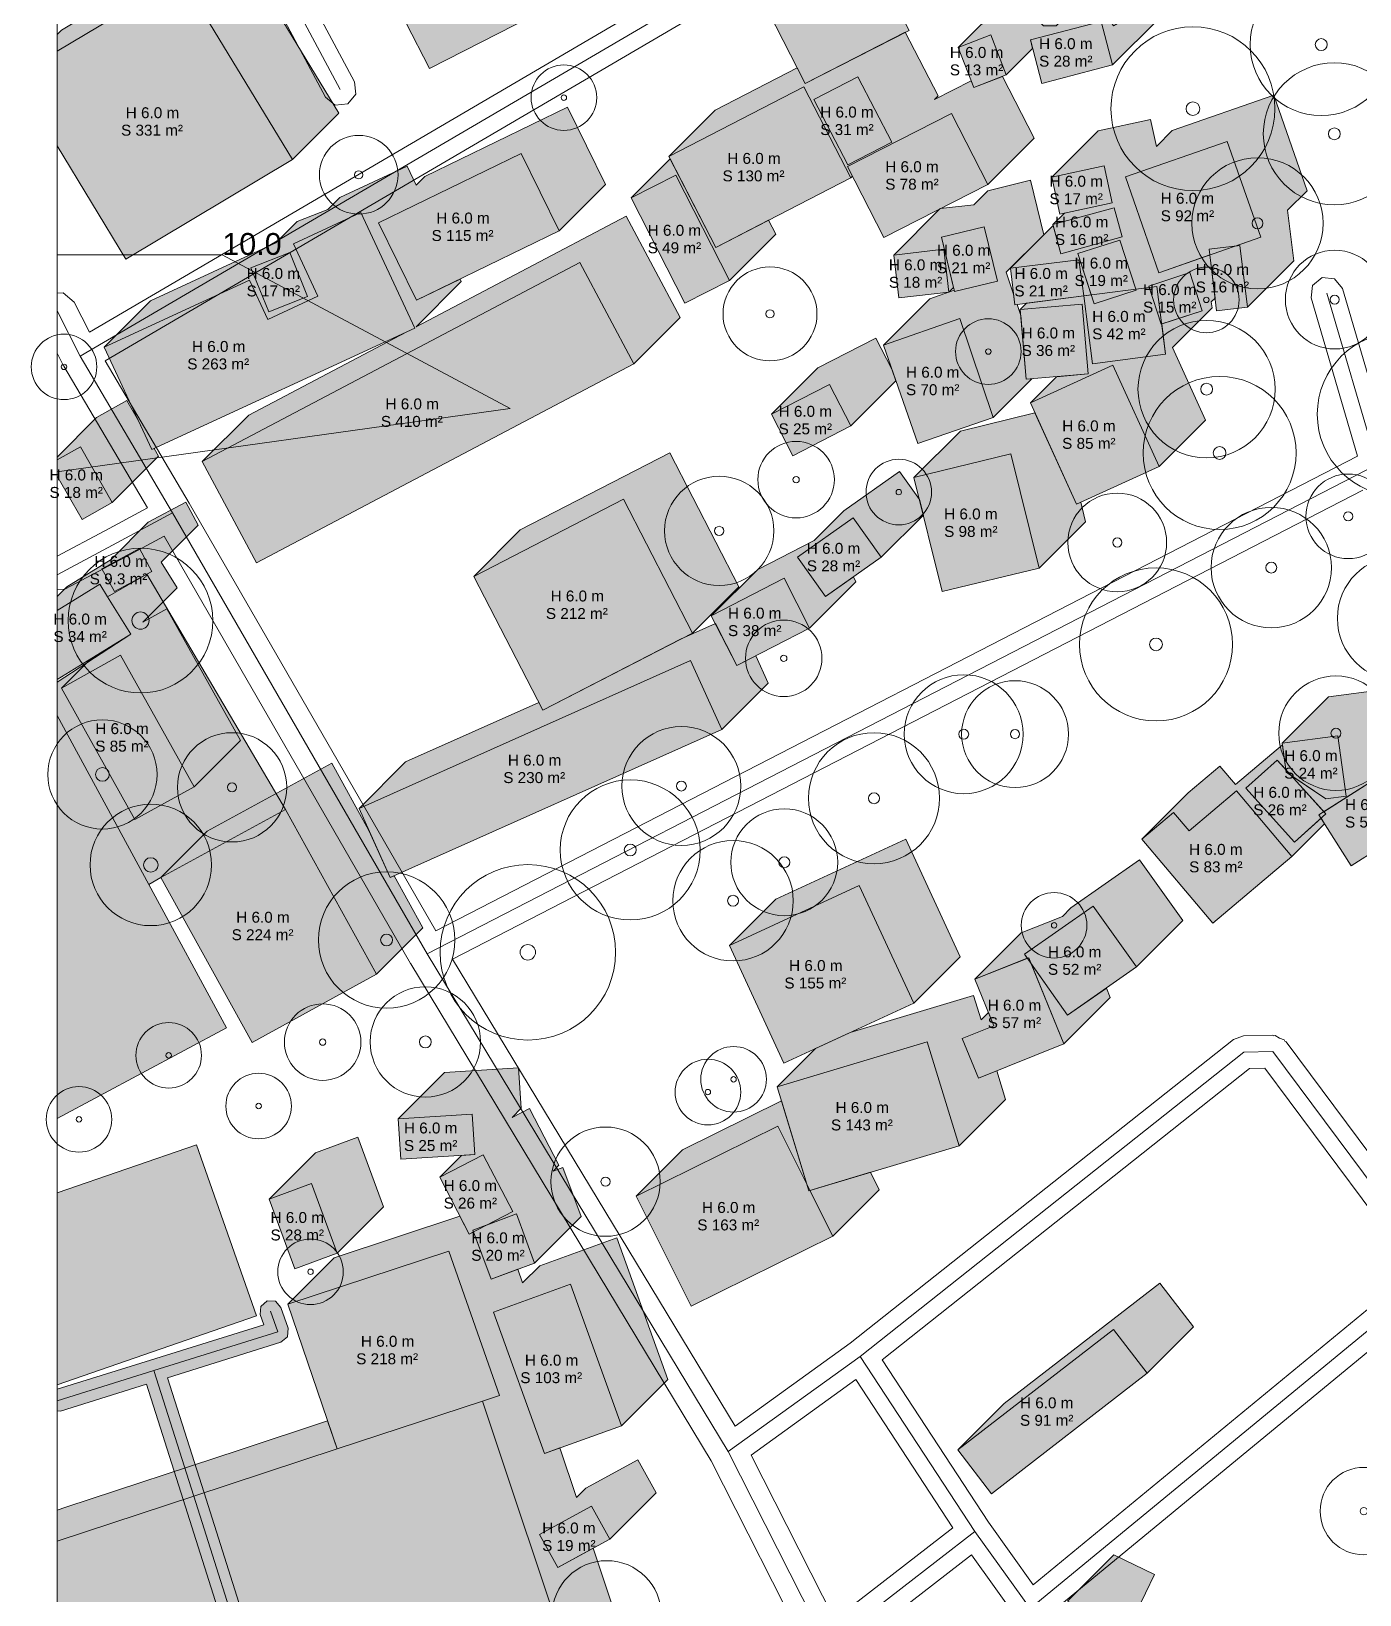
# Model space of a CAD drawing. Header units: metres. Extents: x -4 to 969, y -5 to 964.
# Drawn here: x -2.4 to 119.2, y 416.8 to 559.9 of the extents above; entities that cross this region are included whole.
import ezdxf

# ---------------------------------------------------------------- set-up
doc = ezdxf.new("R2010")
doc.units = ezdxf.units.M
doc.header["$MEASUREMENT"] = 0
for name, color, linetype, lineweight, true_color in [('TPX_BUILDING_AREAS_TEXT', 7, 'CONTINUOUS', 0, 0x000000), ('TPX_BUILDING_HEIGHTS_TEXT', 7, 'CONTINUOUS', 0, 0x000000), ('TPX_BUILDINGS', 7, 'CONTINUOUS', 0, 0x000000), ('TPX_BUILDINGS_HATCH', 7, 'CONTINUOUS', 0, 0xf0f0f0), ('TPX_BUILDINGS_SHADOWS_HATCH', 7, 'CONTINUOUS', 0, 0x000000), ('TPX_BUILDINGS_SHADOWS_OUTLINES', 7, 'CONTINUOUS', 0, 0x000000), ('TPX_CONTOUR_LINES_5M', 7, 'CONTINUOUS', 0, 0x969696), ('TPX_CONTOUR_LINES_5M_TEXT', 7, 'CONTINUOUS', 0, 0x000000), ('TPX_FRAME_PROJECT', 7, 'CONTINUOUS', 0, 0x000000), ('TPX_ROADS_AXES', 7, 'CONTINUOUS', 0, 0x323232), ('TPX_ROADS_CONTOURS', 7, 'CONTINUOUS', 0, 0x646464), ('TPX_ROADS_HATCH', 7, 'CONTINUOUS', 0, 0xc8c8c8), ('TPX_VEGETATION_GREEN_SPACES', 7, 'CONTINUOUS', 0, 0x58ba48), ('TPX_VEGETATION_GREEN_SPACES_HATCH', 7, 'CONTINUOUS', 0, 0x58ba48), ('TPX_VEGETATION_TREES_INDIVIDUAL', 7, 'CONTINUOUS', 0, 0x136734), ('TPX_WATERWAYS', 7, 'CONTINUOUS', 0, 0x7aafdf), ('TPX_WATERWAYS_HATCH', 7, 'CONTINUOUS', 0, 0x7aafdf)]:
    doc.layers.add(name, color=color, linetype=linetype, lineweight=lineweight, true_color=true_color)
doc.styles.add('TPX_TEXTE', font='arial.ttf')

# ---------------------------------------------------------------- blocks, each defined once
blk = doc.blocks.new('TREETR005_CR065')
at = {"layer": 'TPX_VEGETATION_TREES_INDIVIDUAL'}
for radius in [6.5, 0.542]:
    blk.add_circle((0, 0, 0.04), radius, dxfattribs=at)
blk = doc.blocks.new('TREETR005_CR049')
at = {"layer": 'TPX_VEGETATION_TREES_INDIVIDUAL'}
for radius in [4.89, 0.5]:
    blk.add_circle((0, 0, 0.04), radius, dxfattribs=at)
blk = doc.blocks.new('TREETR007_CR080')
at = {"layer": 'TPX_VEGETATION_TREES_INDIVIDUAL'}
for radius in [8.03, 0.708]:
    blk.add_circle((0, 0, 0.04), radius, dxfattribs=at)
blk = doc.blocks.new('TREETR003_CR040')
at = {"layer": 'TPX_VEGETATION_TREES_INDIVIDUAL'}
for radius in [4, 0.333]:
    blk.add_circle((0, 0, 0.04), radius, dxfattribs=at)
blk = doc.blocks.new('TREETR007_CR056')
at = {"layer": 'TPX_VEGETATION_TREES_INDIVIDUAL'}
for radius in [5.56, 0.662]:
    blk.add_circle((0, 0, 0.04), radius, dxfattribs=at)
blk = doc.blocks.new('TREETR003_CR030')
at = {"layer": 'TPX_VEGETATION_TREES_INDIVIDUAL'}
for radius in [3, 0.25]:
    blk.add_circle((0, 0, 0.04), radius, dxfattribs=at)
blk = doc.blocks.new('TREETR004_CR036')
at = {"layer": 'TPX_VEGETATION_TREES_INDIVIDUAL'}
for radius in [3.6, 0.375]:
    blk.add_circle((0, 0, 0.04), radius, dxfattribs=at)
blk = doc.blocks.new('TREETR005_CR052')
at = {"layer": 'TPX_VEGETATION_TREES_INDIVIDUAL'}
for radius in [5.24, 0.458]:
    blk.add_circle((0, 0, 0.04), radius, dxfattribs=at)
blk = doc.blocks.new('TREETR004_CR043')
at = {"layer": 'TPX_VEGETATION_TREES_INDIVIDUAL'}
for radius in [4.3, 0.375]:
    blk.add_circle((0, 0, 0.04), radius, dxfattribs=at)
blk = doc.blocks.new('TREETR006_CR075')
at = {"layer": 'TPX_VEGETATION_TREES_INDIVIDUAL'}
for radius in [7.5, 0.625]:
    blk.add_circle((0, 0, 0.04), radius, dxfattribs=at)
blk = doc.blocks.new('TREETR005_CR060')
at = {"layer": 'TPX_VEGETATION_TREES_INDIVIDUAL'}
for radius in [6, 0.5]:
    blk.add_circle((0, 0, 0.04), radius, dxfattribs=at)
blk = doc.blocks.new('TREETR004_CR049')
at = {"layer": 'TPX_VEGETATION_TREES_INDIVIDUAL'}
for radius in [4.89, 0.417]:
    blk.add_circle((0, 0, 0.04), radius, dxfattribs=at)
blk = doc.blocks.new('TREETR005_CR051')
at = {"layer": 'TPX_VEGETATION_TREES_INDIVIDUAL'}
for radius in [5.05, 0.542]:
    blk.add_circle((0, 0, 0.04), radius, dxfattribs=at)
blk = doc.blocks.new('TREETR004_CR039')
at = {"layer": 'TPX_VEGETATION_TREES_INDIVIDUAL'}
for radius in [3.87, 0.417]:
    blk.add_circle((0, 0, 0.04), radius, dxfattribs=at)
blk = doc.blocks.new('TREETR005_CR064')
at = {"layer": 'TPX_VEGETATION_TREES_INDIVIDUAL'}
for radius in [6.41, 0.542]:
    blk.add_circle((0, 0, 0.04), radius, dxfattribs=at)
blk = doc.blocks.new('TREETR003_CR035')
at = {"layer": 'TPX_VEGETATION_TREES_INDIVIDUAL'}
for radius in [3.5, 0.292]:
    blk.add_circle((0, 0, 0.04), radius, dxfattribs=at)
blk = doc.blocks.new('TREETR005_CR062')
at = {"layer": 'TPX_VEGETATION_TREES_INDIVIDUAL'}
for radius in [6.24, 0.542]:
    blk.add_circle((0, 0, 0.04), radius, dxfattribs=at)
blk = doc.blocks.new('TREETR006_CR050')
at = {"layer": 'TPX_VEGETATION_TREES_INDIVIDUAL'}
for radius in [5, 0.625]:
    blk.add_circle((0, 0, 0.04), radius, dxfattribs=at)
blk = doc.blocks.new('TREETR005_CR063')
at = {"layer": 'TPX_VEGETATION_TREES_INDIVIDUAL'}
for radius in [6.28, 0.542]:
    blk.add_circle((0, 0, 0.04), radius, dxfattribs=at)
blk = doc.blocks.new('TREETR008_CR066')
at = {"layer": 'TPX_VEGETATION_TREES_INDIVIDUAL'}
for radius in [6.62, 0.788]:
    blk.add_circle((0, 0, 0.04), radius, dxfattribs=at)
blk = doc.blocks.new('TREETR006_CR070')
at = {"layer": 'TPX_VEGETATION_TREES_INDIVIDUAL'}
for radius in [7, 0.583]:
    blk.add_circle((0, 0, 0.04), radius, dxfattribs=at)
blk = doc.blocks.new('TREETR005_CR057')
at = {"layer": 'TPX_VEGETATION_TREES_INDIVIDUAL'}
for radius in [5.71, 0.542]:
    blk.add_circle((0, 0, 0.04), radius, dxfattribs=at)
blk = doc.blocks.new('TREETR005_CR054')
at = {"layer": 'TPX_VEGETATION_TREES_INDIVIDUAL'}
for radius in [5.44, 0.458]:
    blk.add_circle((0, 0, 0.04), radius, dxfattribs=at)
blk = doc.blocks.new('TREETR005_CR055')
at = {"layer": 'TPX_VEGETATION_TREES_INDIVIDUAL'}
for radius in [5.51, 0.5]:
    blk.add_circle((0, 0, 0.04), radius, dxfattribs=at)
blk = doc.blocks.new('TREETR004_CR050')
at = {"layer": 'TPX_VEGETATION_TREES_INDIVIDUAL'}
for radius in [5, 0.417]:
    blk.add_circle((0, 0, 0.04), radius, dxfattribs=at)
blk = doc.blocks.new('TREETR004_CR045')
at = {"layer": 'TPX_VEGETATION_TREES_INDIVIDUAL'}
for radius in [4.52, 0.417]:
    blk.add_circle((0, 0, 0.04), radius, dxfattribs=at)

msp = doc.modelspace()

# ---------------------------------------------------------------- hatches: boundary and pattern name
at = {"layer": 'TPX_BUILDINGS_HATCH'}
for points in [[(43.78, 572.17), (29.74, 564.96), (34.09, 556.49), (48.13, 563.71), (43.78, 572.17)], [(73.27, 569.2), (63.75, 564.34), (68.47, 555.14), (77.97, 559.99), (73.27, 569.2)], [(0, 558.07), (0, 549.41), (6.3, 539.04), (21.53, 548.16), (11.37, 564.88), (0, 558.07)], [(85.44, 559.58), (82.47, 558.42), (83.9, 554.75), (86.87, 555.92), (85.44, 559.58)], [(95.55, 560.81), (89.07, 559.11), (90.13, 555.14), (96.6, 556.83), (95.55, 560.81)], [(73.29, 555.74), (69.26, 553.67), (72.35, 547.67), (76.38, 549.75), (73.29, 555.74)], [(68.34, 554.81), (55.98, 548.45), (60.27, 540.13), (72.63, 546.49), (68.34, 554.81)], [(81.86, 552.39), (72.34, 547.53), (75.67, 541.02), (85.18, 545.88), (81.86, 552.39)], [(107.09, 549.83), (97.79, 546.57), (100.83, 537.81), (110.16, 541.07), (107.09, 549.83)], [(42.46, 548.72), (29.4, 542.38), (32.88, 535.3), (45.95, 541.64), (42.46, 548.72)], [(56.61, 546.74), (52.54, 544.67), (57.45, 535.03), (61.52, 537.1), (56.61, 546.74)], [(95.83, 547.58), (91.04, 546.55), (91.77, 543.17), (96.55, 544.2), (95.83, 547.58)], [(96.74, 543.75), (91.13, 542.21), (91.86, 539.54), (97.47, 541.09), (96.74, 543.75)], [(17.6, 537.13), (4.3, 530.98), (8.68, 521.62), (32.74, 532.74), (27.8, 543.31), (21.62, 540.45), (23.87, 535.65), (19.28, 533.52), (17.6, 537.13)], [(84.85, 542.02), (80.93, 541.07), (82.13, 536.1), (86.05, 537.04), (84.85, 542.02)], [(21.29, 539.67), (17.73, 538.25), (19.36, 534.22), (22.9, 535.62), (21.29, 539.67)], [(81.15, 539.97), (76.57, 539.42), (77.03, 535.5), (81.62, 536.04), (81.15, 539.97)], [(97.26, 540.8), (93.42, 539.56), (94.91, 534.97), (98.75, 536.22), (97.26, 540.8)], [(108.25, 540.3), (105.42, 539.95), (106.11, 534.31), (108.93, 534.65), (108.25, 540.3)], [(47.83, 538.73), (13.28, 520.54), (18.23, 511.27), (52.77, 529.46), (47.83, 538.73)], [(93.52, 538.98), (87.25, 538.21), (87.65, 534.88), (93.95, 535.69), (93.52, 538.98)], [(103.67, 537.82), (99.9, 536.59), (101.03, 533.1), (104.8, 534.32), (103.67, 537.82)], [(100.65, 536.56), (93.95, 535.69), (94.75, 529.47), (101.45, 530.34), (100.65, 536.56)], [(93.81, 534.92), (88.15, 534.44), (88.69, 528.06), (94.35, 528.54), (93.81, 534.92)], [(82.62, 533.61), (75.63, 531.18), (78.76, 522.18), (85.66, 524.56), (82.62, 533.61)], [(96.62, 529.36), (89.07, 525.91), (93.3, 516.62), (100.85, 520.06), (96.62, 529.36)], [(70.69, 527.59), (65.37, 524.85), (67.32, 521.06), (72.64, 523.8), (70.69, 527.59)], [(0, 520.67), (0, 519.2), (2.28, 515.21), (5.05, 516.77), (2.14, 521.88), (0, 520.67)], [(87.29, 521.24), (78.42, 519.08), (81.01, 508.62), (89.88, 510.78), (87.29, 521.24)], [(51.82, 517.08), (38.13, 510.02), (44.45, 497.77), (58.14, 504.83), (51.82, 517.08)], [(72.86, 515.37), (67.76, 511.79), (70.32, 508.19), (75.42, 511.78), (72.86, 515.37)], [(7.54, 512.56), (4.1, 510.72), (5.24, 508.63), (8.21, 510.23), (8.67, 510.46), (7.54, 512.56)], [(66.53, 509.84), (59.87, 506.4), (62.21, 501.86), (68.87, 505.29), (66.53, 509.84)], [(0, 506.89), (0, 500.57), (6.75, 504.73), (4.61, 508.15), (3.9, 509.3), (0, 506.89)], [(5.81, 502.8), (0.39, 499.8), (7.12, 487.76), (12.55, 490.77), (5.81, 502.8)], [(57.97, 502.33), (27.63, 488.78), (30.48, 482.47), (60.82, 496.01), (57.97, 502.33)], [(117.2, 495.43), (112.12, 494.74), (112.48, 492.11), (116.1, 489.65), (117.96, 489.9), (117.2, 495.43)], [(111.65, 493.21), (108.79, 490.64), (113.24, 485.7), (116.1, 488.27), (111.65, 493.21)], [(123.26, 493.13), (115.48, 488.18), (118.44, 483.52), (126.22, 488.48), (123.26, 493.13)], [(102.17, 488.41), (99.28, 485.97), (105.77, 478.27), (113.01, 484.38), (107.93, 490.39), (103.59, 486.72), (102.17, 488.41)], [(20.9, 488.68), (9.49, 482.45), (17.84, 467.37), (29.24, 473.6), (20.9, 488.68)], [(73.41, 481.73), (61.54, 476.23), (66.52, 465.47), (78.39, 470.97), (73.41, 481.73)], [(94.82, 479.84), (88.53, 475.43), (92.48, 469.86), (98.77, 474.27), (94.82, 479.84)], [(85.73, 468.88), (82.84, 467.71), (84.32, 464.09), (92.14, 467.24), (88.92, 475.12), (83.98, 473.14), (85.73, 468.88)], [(79.64, 467.42), (65.9, 463.3), (68.79, 453.79), (82.54, 457.91), (79.64, 467.42)], [(37.98, 460.8), (31.21, 460.36), (31.45, 456.67), (38.22, 457.1), (37.98, 460.8)], [(65.96, 459.7), (52.98, 453.29), (58.03, 443.22), (71, 449.62), (65.96, 459.7)], [(38.99, 457.09), (35.01, 455.03), (37.71, 449.82), (41.69, 451.88), (38.99, 457.09)], [(23.27, 454.45), (19.39, 453.01), (21.75, 446.64), (25.63, 448.07), (23.27, 454.45)], [(42.03, 451.67), (38.05, 450.18), (39.73, 445.69), (43.7, 447.17), (42.03, 451.67)], [(35.84, 448.27), (21.12, 443.42), (25.62, 430.16), (38.92, 434.54), (40.5, 435.05), (35.84, 448.27)], [(46.97, 445.23), (39.93, 442.69), (44.61, 429.74), (51.64, 432.28), (46.97, 445.23)], [(96.67, 441.1), (82.42, 430.08), (85.52, 426.06), (99.77, 437.08), (96.67, 441.1)], [(0, 421.73), (0, 366.92), (11.86, 370.82), (28.21, 376.21), (48.7, 382.96), (55.4, 385.16), (38.92, 434.54), (25.62, 430.16), (12.5, 425.84), (0, 421.73)], [(48.91, 424.92), (44.16, 422.34), (45.82, 419.31), (50.57, 421.89), (48.91, 424.92)]]:
    msp.add_hatch(color=256, dxfattribs=at).paths.add_polyline_path(points)
at = {"layer": 'TPX_BUILDINGS_SHADOWS_HATCH'}
for points in [[(0, 559.62), (0, 558.07), (11.37, 564.88), (21.53, 548.16), (25.77, 552.4), (15.62, 569.13), (0.39, 560), (0, 559.62)], [(86.72, 562.66), (82.47, 558.42), (85.44, 559.58), (86.87, 555.92), (89.28, 558.33), (89.07, 559.11), (95.55, 560.81), (96.6, 556.83), (100.85, 561.07), (100.44, 562.61), (96.68, 560.39), (94.7, 563.71), (93.32, 563.35), (90.84, 560.87), (89.68, 563.83), (86.72, 562.66)], [(91.15, 542.12), (87.25, 538.21), (93.52, 538.98), (93.95, 535.69), (94.65, 535.78), (93.42, 539.56), (97.26, 540.8), (98.73, 536.31), (99.94, 536.47), (99.9, 536.59), (103.67, 537.82), (104.8, 534.32), (101.09, 533.12), (101.45, 530.34), (94.75, 529.47), (93.95, 535.69), (88.73, 535.02), (88.15, 534.44), (93.81, 534.92), (94.35, 528.54), (91.45, 528.29), (89.07, 525.91), (96.62, 529.36), (100.85, 520.06), (105.09, 524.31), (102.07, 530.95), (105.7, 534.58), (105.62, 535.14), (105.97, 535.48), (105.49, 539.43), (100.83, 537.81), (97.79, 546.57), (107.09, 549.83), (110.16, 541.07), (107.8, 540.24), (108.25, 540.3), (108.93, 534.65), (113.17, 538.89), (112.61, 543.52), (114.4, 545.31), (111.34, 554.07), (102.04, 550.81), (100.6, 549.37), (100.07, 551.83), (95.28, 550.79), (91.04, 546.55), (95.83, 547.58), (96.55, 544.2), (92.18, 543.26), (91.13, 542.21), (96.74, 543.75), (97.47, 541.09), (91.86, 539.54), (91.15, 542.12)], [(56.09, 548.23), (52.54, 544.67), (56.61, 546.74), (61.52, 537.1), (65.76, 541.35), (65.11, 542.62), (60.27, 540.13), (56.09, 548.23)], [(79.87, 535.42), (75.63, 531.18), (82.62, 533.61), (85.66, 524.56), (89.19, 528.1), (88.69, 528.06), (88.19, 533.89), (87.85, 534.9), (87.65, 534.88), (87.54, 535.85), (86.86, 537.85), (90.29, 541.28), (89.09, 546.27), (85.18, 545.31), (83.89, 544.03), (80.85, 543.67), (80.78, 543.64), (76.57, 539.42), (81.15, 539.97), (81.62, 536.04), (82.04, 536.47), (80.93, 541.07), (84.85, 542.02), (86.05, 537.04), (82.13, 536.1), (82.11, 536.2), (79.87, 535.42)], [(69.62, 529.09), (65.37, 524.85), (70.69, 527.59), (72.64, 523.8), (76.76, 527.92), (76.39, 528.99), (74.93, 531.83), (69.62, 529.09)], [(0, 520.94), (0, 520.67), (2.14, 521.88), (5.05, 516.77), (9.29, 521.02), (8.89, 521.72), (8.68, 521.62), (7.44, 524.26), (6.39, 526.12), (3.61, 524.55), (0, 520.94)], [(82.67, 523.32), (78.42, 519.08), (87.29, 521.24), (89.88, 510.78), (94.12, 515.02), (93.68, 516.8), (93.3, 516.62), (89.49, 524.99), (82.67, 523.32)], [(42.37, 514.27), (38.13, 510.02), (51.82, 517.08), (58.14, 504.83), (62.38, 509.07), (56.06, 521.33), (42.37, 514.27)], [(64.12, 510.64), (59.87, 506.4), (66.53, 509.84), (68.87, 505.29), (73.11, 509.53), (72.88, 509.99), (70.32, 508.19), (67.76, 511.79), (72.86, 515.37), (75.42, 511.78), (79.28, 515.63), (78.92, 517.06), (77.1, 519.62), (72, 516.03), (69.27, 513.3), (64.12, 510.64)], [(31.87, 493.03), (27.63, 488.78), (57.97, 502.33), (60.82, 496.01), (65.07, 500.25), (63.94, 502.75), (62.21, 501.86), (60.24, 505.69), (57.05, 504.26), (44.45, 497.77), (44.08, 498.48), (31.87, 493.03)], [(116.36, 498.98), (112.12, 494.74), (117.2, 495.43), (117.96, 489.9), (116.1, 489.65), (112.91, 491.81), (115.93, 488.46), (123.26, 493.13), (124.09, 491.83), (128.42, 494.59), (131.36, 489.96), (135.61, 494.2), (133.77, 497.08), (135.89, 499.19), (138.88, 502.34), (136.67, 504.86), (135.28, 502.62), (133.07, 504), (133.04, 503.98), (136.84, 500.43), (131.65, 494.95), (129.59, 496.87), (128.33, 496.07), (127.5, 497.38), (121.81, 493.75), (122.2, 494.14), (121.44, 499.67), (116.36, 498.98)], [(103.52, 490.21), (99.28, 485.97), (102.17, 488.41), (103.59, 486.72), (107.93, 490.39), (113.01, 484.38), (116, 487.36), (115.67, 487.88), (113.24, 485.7), (108.79, 490.64), (111.65, 493.21), (112.45, 492.33), (112.14, 494.61), (107.83, 490.96), (106.42, 492.65), (103.52, 490.21)], [(13.73, 486.7), (9.49, 482.45), (20.9, 488.68), (29.24, 473.6), (33.48, 477.84), (30.83, 482.62), (30.48, 482.47), (28.54, 486.77), (25.14, 492.92), (13.73, 486.7)], [(65.78, 480.47), (61.54, 476.23), (73.41, 481.73), (78.39, 470.97), (82.64, 475.21), (77.66, 485.97), (65.78, 480.47)], [(88.23, 477.38), (83.98, 473.14), (88.79, 475.07), (88.53, 475.43), (94.82, 479.84), (98.77, 474.27), (103.02, 478.51), (99.06, 484.08), (92.77, 479.67), (92, 478.9), (88.23, 477.38)], [(89.69, 473.79), (89.14, 474.57), (92.14, 467.24), (96.38, 471.48), (96.03, 472.34), (92.48, 469.86), (89.69, 473.79)], [(69.4, 466.81), (65.9, 463.3), (79.64, 467.42), (82.54, 457.91), (86.78, 462.15), (85.99, 464.76), (84.32, 464.09), (82.84, 467.71), (85.73, 468.88), (85.23, 470.1), (84.56, 469.43), (83.88, 471.67), (72.57, 468.27), (69.4, 466.81)], [(35.46, 464.61), (31.21, 460.36), (37.98, 460.8), (38.22, 457.1), (37, 457.02), (35.01, 455.03), (38.99, 457.09), (41.69, 451.88), (39.29, 450.64), (42.03, 451.67), (43.7, 447.17), (47.95, 451.42), (46.27, 455.91), (45.39, 455.58), (45.93, 456.12), (43.23, 461.33), (41.63, 460.5), (42.46, 461.34), (42.22, 465.05), (35.46, 464.61)], [(57.23, 457.54), (52.98, 453.29), (65.96, 459.7), (68.61, 454.4), (66.29, 462.01), (57.23, 457.54)], [(23.63, 457.25), (19.39, 453.01), (23.27, 454.45), (25.63, 448.07), (29.87, 452.32), (27.51, 458.69), (23.63, 457.25)], [(74.43, 455.48), (68.9, 453.82), (71, 449.62), (75.24, 453.86), (74.43, 455.48)], [(25.36, 447.66), (21.12, 443.42), (35.84, 448.27), (40.5, 435.05), (38.92, 434.54), (55.4, 385.16), (59.64, 389.4), (49.07, 421.08), (45.82, 419.31), (44.16, 422.34), (48.91, 424.92), (50.57, 421.89), (54.82, 426.14), (53.15, 429.16), (48.4, 426.58), (47.53, 425.71), (46.01, 430.25), (44.61, 429.74), (39.93, 442.69), (46.97, 445.23), (51.64, 432.28), (55.88, 436.52), (51.21, 449.47), (44.17, 446.93), (42.6, 445.36), (42.16, 446.6), (39.73, 445.69), (38.11, 450.03), (37.71, 449.82), (36.86, 451.45), (25.36, 447.66)], [(86.66, 434.32), (82.42, 430.08), (96.67, 441.1), (99.77, 437.08), (104.01, 441.32), (100.91, 445.34), (86.66, 434.32)], [(0, 424.57), (0, 421.73), (12.5, 425.84), (25.62, 430.16), (24.75, 432.72), (16.74, 430.09), (0.79, 424.83), (0, 424.57)], [(96.72, 420.48), (92.48, 416.24), (96.19, 414.44), (94.53, 411), (98.77, 415.25), (100.44, 418.68), (96.72, 420.48)]]:
    msp.add_hatch(color=256, dxfattribs=at).paths.add_polyline_path(points)
h = msp.add_hatch(color=256, dxfattribs=at)
h.paths.add_polyline_path([(60.22, 552.7), (55.98, 548.45), (68.34, 554.81), (72.63, 546.49), (72.79, 546.65), (72.34, 547.53), (81.86, 552.39), (85.18, 545.88), (89.42, 550.13), (86.53, 555.78), (83.9, 554.75), (83.65, 555.38), (80.29, 553.66), (80.62, 553.99), (77.62, 559.82), (68.47, 555.14), (67.73, 556.56), (60.22, 552.7)])
h.paths.add_polyline_path([(69.26, 553.67), (73.29, 555.74), (76.38, 549.75), (72.35, 547.67), (69.26, 553.67)], flags=16)
h = msp.add_hatch(color=256, dxfattribs=at)
h.paths.add_polyline_path([(8.54, 535.22), (4.3, 530.98), (17.6, 537.13), (19.28, 533.52), (23.87, 535.65), (21.62, 540.45), (27.8, 543.31), (32.74, 532.74), (31.94, 532.37), (17.53, 524.78), (13.28, 520.54), (47.83, 538.73), (52.77, 529.46), (57.01, 533.7), (52.07, 542.98), (32.85, 532.85), (36.98, 536.99), (36.87, 537.23), (32.88, 535.3), (29.4, 542.38), (42.46, 548.72), (45.95, 541.64), (50.19, 545.88), (46.71, 552.96), (33.64, 546.62), (32.85, 545.83), (32.04, 547.55), (25.86, 544.69), (24.77, 543.6), (21.98, 542.49), (20.02, 540.54), (8.54, 535.22)])
h.paths.add_polyline_path([(17.73, 538.25), (21.29, 539.67), (22.9, 535.62), (19.36, 534.22), (17.73, 538.25)], flags=16)
h = msp.add_hatch(color=256, dxfattribs=at)
h.paths.add_polyline_path([(0, 508.18), (0, 506.89), (3.9, 509.3), (4.61, 508.15), (6.75, 504.73), (3.01, 502.42), (0.39, 499.8), (5.81, 502.8), (12.55, 490.77), (16.79, 495.01), (10.05, 507.04), (7.84, 505.82), (10.99, 508.97), (9.53, 511.32), (12.91, 514.7), (11.78, 516.8), (8.34, 514.97), (4.95, 511.57), (0.88, 509.06), (0, 508.18)])
h.paths.add_polyline_path([(4.1, 510.72), (7.54, 512.56), (8.67, 510.46), (8.21, 510.23), (5.24, 508.63), (4.1, 510.72)], flags=16)
at = {"layer": 'TPX_ROADS_HATCH'}
msp.add_hatch(color=256, dxfattribs=at).paths.add_polyline_path([(0, 361.69), (0, 359.71), (0.31, 359.68), (30.44, 369.44), (31.02, 369.94), (31.08, 370.71), (29.16, 376.51), (28.75, 377.8), (13.45, 426.15), (10.1, 436.68), (20.48, 439.92), (21.08, 440.42), (21.13, 441.2), (20.48, 443.1), (19.98, 443.67), (19.21, 443.72), (18.64, 443.21), (18.59, 442.45), (18.91, 441.52), (8.54, 438.29), (0, 435.62), (0, 433.65), (0.3, 433.62), (8.19, 436.08), (11.54, 425.54), (26.85, 377.2), (27.26, 375.89), (28.87, 371.04), (0, 361.69)])
at = {"layer": 'TPX_VEGETATION_GREEN_SPACES_HATCH'}
for points in [[(0, 500.34), (0, 497.27), (8.38, 481.83), (9.49, 482.45), (20.9, 488.68), (8.21, 510.23), (4.61, 508.15), (6.75, 504.73), (0, 500.34)], [(0, 497.27), (0, 460.41), (15.49, 468.71), (8.38, 481.83), (0, 497.27)]]:
    msp.add_hatch(color=256, dxfattribs=at).paths.add_polyline_path(points)
at = {"layer": 'TPX_WATERWAYS_HATCH'}
msp.add_hatch(color=256, dxfattribs=at).paths.add_polyline_path([(0, 453.6), (0, 436.04), (18.24, 442.35), (12.76, 458), (0, 453.6)])

# ---------------------------------------------------------------- linework, layer by layer
at = {"layer": 'TPX_BUILDINGS', "elevation": 0.04}
for points in [[(43.78, 572.17), (29.74, 564.96), (34.09, 556.49), (48.13, 563.71)], [(73.27, 569.2), (63.75, 564.34), (68.47, 555.14), (77.97, 559.99)], [(0, 558.07), (0, 549.41), (6.3, 539.04), (21.53, 548.16), (11.37, 564.88)], [(85.44, 559.58), (82.47, 558.42), (83.9, 554.75), (86.87, 555.92)], [(95.55, 560.81), (89.07, 559.11), (90.13, 555.14), (96.6, 556.83)], [(73.29, 555.74), (69.26, 553.67), (72.35, 547.67), (76.38, 549.75)], [(68.34, 554.81), (55.98, 548.45), (60.27, 540.13), (72.63, 546.49)], [(81.86, 552.39), (72.34, 547.53), (75.67, 541.02), (85.18, 545.88)], [(107.09, 549.83), (97.79, 546.57), (100.83, 537.81), (110.16, 541.07)], [(42.46, 548.72), (29.4, 542.38), (32.88, 535.3), (45.95, 541.64)], [(56.61, 546.74), (52.54, 544.67), (57.45, 535.03), (61.52, 537.1)], [(95.83, 547.58), (91.04, 546.55), (91.77, 543.17), (96.55, 544.2)], [(96.74, 543.75), (91.13, 542.21), (91.86, 539.54), (97.47, 541.09)], [(17.6, 537.13), (4.3, 530.98), (8.68, 521.62), (32.74, 532.74), (27.8, 543.31), (21.62, 540.45), (23.87, 535.65), (19.28, 533.52)], [(84.85, 542.02), (80.93, 541.07), (82.13, 536.1), (86.05, 537.04)], [(21.29, 539.67), (17.73, 538.25), (19.36, 534.22), (22.9, 535.62)], [(81.15, 539.97), (76.57, 539.42), (77.03, 535.5), (81.62, 536.04)], [(97.26, 540.8), (93.42, 539.56), (94.91, 534.97), (98.75, 536.22)], [(108.25, 540.3), (105.42, 539.95), (106.11, 534.31), (108.93, 534.65)], [(47.83, 538.73), (13.28, 520.54), (18.23, 511.27), (52.77, 529.46)], [(93.52, 538.98), (87.25, 538.21), (87.65, 534.88), (93.95, 535.69)], [(103.67, 537.82), (99.9, 536.59), (101.03, 533.1), (104.8, 534.32)], [(100.65, 536.56), (93.95, 535.69), (94.75, 529.47), (101.45, 530.34)], [(93.81, 534.92), (88.15, 534.44), (88.69, 528.06), (94.35, 528.54)], [(82.62, 533.61), (75.63, 531.18), (78.76, 522.18), (85.66, 524.56)], [(96.62, 529.36), (89.07, 525.91), (93.3, 516.62), (100.85, 520.06)], [(70.69, 527.59), (65.37, 524.85), (67.32, 521.06), (72.64, 523.8)], [(0, 520.67), (0, 519.2), (2.28, 515.21), (5.05, 516.77), (2.14, 521.88)], [(87.29, 521.24), (78.42, 519.08), (81.01, 508.62), (89.88, 510.78)], [(51.82, 517.08), (38.13, 510.02), (44.45, 497.77), (58.14, 504.83)], [(72.86, 515.37), (67.76, 511.79), (70.32, 508.19), (75.42, 511.78)], [(7.54, 512.56), (4.1, 510.72), (5.24, 508.63), (8.21, 510.23), (8.67, 510.46)], [(66.53, 509.84), (59.87, 506.4), (62.21, 501.86), (68.87, 505.29)], [(0, 506.89), (0, 500.57), (6.75, 504.73), (4.61, 508.15), (3.9, 509.3)], [(5.81, 502.8), (0.39, 499.8), (7.12, 487.76), (12.55, 490.77)], [(57.97, 502.33), (27.63, 488.78), (30.48, 482.47), (60.82, 496.01)], [(117.2, 495.43), (112.12, 494.74), (112.48, 492.11), (116.1, 489.65), (117.96, 489.9)], [(111.65, 493.21), (108.79, 490.64), (113.24, 485.7), (116.1, 488.27)], [(123.26, 493.13), (115.48, 488.18), (118.44, 483.52), (126.22, 488.48)], [(102.17, 488.41), (99.28, 485.97), (105.77, 478.27), (113.01, 484.38), (107.93, 490.39), (103.59, 486.72)], [(20.9, 488.68), (9.49, 482.45), (17.84, 467.37), (29.24, 473.6)], [(73.41, 481.73), (61.54, 476.23), (66.52, 465.47), (78.39, 470.97)], [(94.82, 479.84), (88.53, 475.43), (92.48, 469.86), (98.77, 474.27)], [(85.73, 468.88), (82.84, 467.71), (84.32, 464.09), (92.14, 467.24), (88.92, 475.12), (83.98, 473.14)], [(79.64, 467.42), (65.9, 463.3), (68.79, 453.79), (82.54, 457.91)], [(37.98, 460.8), (31.21, 460.36), (31.45, 456.67), (38.22, 457.1)], [(65.96, 459.7), (52.98, 453.29), (58.03, 443.22), (71, 449.62)], [(38.99, 457.09), (35.01, 455.03), (37.71, 449.82), (41.69, 451.88)], [(23.27, 454.45), (19.39, 453.01), (21.75, 446.64), (25.63, 448.07)], [(42.03, 451.67), (38.05, 450.18), (39.73, 445.69), (43.7, 447.17)], [(35.84, 448.27), (21.12, 443.42), (25.62, 430.16), (38.92, 434.54), (40.5, 435.05)], [(46.97, 445.23), (39.93, 442.69), (44.61, 429.74), (51.64, 432.28)], [(96.67, 441.1), (82.42, 430.08), (85.52, 426.06), (99.77, 437.08)], [(0, 421.73), (0, 366.92), (11.86, 370.82), (28.21, 376.21), (48.7, 382.96), (55.4, 385.16), (38.92, 434.54), (25.62, 430.16), (12.5, 425.84)], [(48.91, 424.92), (44.16, 422.34), (45.82, 419.31), (50.57, 421.89)]]:
    msp.add_lwpolyline(points, close=True, dxfattribs=at)
at = {"layer": 'TPX_BUILDINGS_SHADOWS_OUTLINES', "elevation": 0.04}
for points in [[(0, 559.62), (0, 558.07), (11.37, 564.88), (21.53, 548.16), (25.77, 552.4), (15.62, 569.13), (0.39, 560)], [(86.72, 562.66), (82.47, 558.42), (85.44, 559.58), (86.87, 555.92), (89.28, 558.33), (89.07, 559.11), (95.55, 560.81), (96.6, 556.83), (100.85, 561.07), (100.44, 562.61), (96.68, 560.39), (94.7, 563.71), (93.32, 563.35), (90.84, 560.87), (89.68, 563.83)], [(60.22, 552.7), (55.98, 548.45), (68.34, 554.81), (72.63, 546.49), (72.79, 546.65), (72.34, 547.53), (81.86, 552.39), (85.18, 545.88), (89.42, 550.13), (86.53, 555.78), (83.9, 554.75), (83.65, 555.38), (80.29, 553.66), (80.62, 553.99), (77.62, 559.82), (68.47, 555.14), (67.73, 556.56)], [(69.26, 553.67), (73.29, 555.74), (76.38, 549.75), (72.35, 547.67)], [(91.15, 542.12), (87.25, 538.21), (93.52, 538.98), (93.95, 535.69), (94.65, 535.78), (93.42, 539.56), (97.26, 540.8), (98.73, 536.31), (99.94, 536.47), (99.9, 536.59), (103.67, 537.82), (104.8, 534.32), (101.09, 533.12), (101.45, 530.34), (94.75, 529.47), (93.95, 535.69), (88.73, 535.02), (88.15, 534.44), (93.81, 534.92), (94.35, 528.54), (91.45, 528.29), (89.07, 525.91), (96.62, 529.36), (100.85, 520.06), (105.09, 524.31), (102.07, 530.95), (105.7, 534.58), (105.62, 535.14), (105.97, 535.48), (105.49, 539.43), (100.83, 537.81), (97.79, 546.57), (107.09, 549.83), (110.16, 541.07), (107.8, 540.24), (108.25, 540.3), (108.93, 534.65), (113.17, 538.89), (112.61, 543.52), (114.4, 545.31), (111.34, 554.07), (102.04, 550.81), (100.6, 549.37), (100.07, 551.83), (95.28, 550.79), (91.04, 546.55), (95.83, 547.58), (96.55, 544.2), (92.18, 543.26), (91.13, 542.21), (96.74, 543.75), (97.47, 541.09), (91.86, 539.54)], [(8.54, 535.22), (4.3, 530.98), (17.6, 537.13), (19.28, 533.52), (23.87, 535.65), (21.62, 540.45), (27.8, 543.31), (32.74, 532.74), (31.94, 532.37), (17.53, 524.78), (13.28, 520.54), (47.83, 538.73), (52.77, 529.46), (57.01, 533.7), (52.07, 542.98), (32.85, 532.85), (36.98, 536.99), (36.87, 537.23), (32.88, 535.3), (29.4, 542.38), (42.46, 548.72), (45.95, 541.64), (50.19, 545.88), (46.71, 552.96), (33.64, 546.62), (32.85, 545.83), (32.04, 547.55), (25.86, 544.69), (24.77, 543.6), (21.98, 542.49), (20.02, 540.54)], [(56.09, 548.23), (52.54, 544.67), (56.61, 546.74), (61.52, 537.1), (65.76, 541.35), (65.11, 542.62), (60.27, 540.13)], [(79.87, 535.42), (75.63, 531.18), (82.62, 533.61), (85.66, 524.56), (89.19, 528.1), (88.69, 528.06), (88.19, 533.89), (87.85, 534.9), (87.65, 534.88), (87.54, 535.85), (86.86, 537.85), (90.29, 541.28), (89.09, 546.27), (85.18, 545.31), (83.89, 544.03), (80.85, 543.67), (80.78, 543.64), (76.57, 539.42), (81.15, 539.97), (81.62, 536.04), (82.04, 536.47), (80.93, 541.07), (84.85, 542.02), (86.05, 537.04), (82.13, 536.1), (82.11, 536.2)], [(17.73, 538.25), (21.29, 539.67), (22.9, 535.62), (19.36, 534.22)], [(69.62, 529.09), (65.37, 524.85), (70.69, 527.59), (72.64, 523.8), (76.76, 527.92), (76.39, 528.99), (74.93, 531.83)], [(0, 520.94), (0, 520.67), (2.14, 521.88), (5.05, 516.77), (9.29, 521.02), (8.89, 521.72), (8.68, 521.62), (7.44, 524.26), (6.39, 526.12), (3.61, 524.55)], [(82.67, 523.32), (78.42, 519.08), (87.29, 521.24), (89.88, 510.78), (94.12, 515.02), (93.68, 516.8), (93.3, 516.62), (89.49, 524.99)], [(42.37, 514.27), (38.13, 510.02), (51.82, 517.08), (58.14, 504.83), (62.38, 509.07), (56.06, 521.33)], [(64.12, 510.64), (59.87, 506.4), (66.53, 509.84), (68.87, 505.29), (73.11, 509.53), (72.88, 509.99), (70.32, 508.19), (67.76, 511.79), (72.86, 515.37), (75.42, 511.78), (79.28, 515.63), (78.92, 517.06), (77.1, 519.62), (72, 516.03), (69.27, 513.3)], [(0, 508.18), (0, 506.89), (3.9, 509.3), (4.61, 508.15), (6.75, 504.73), (3.01, 502.42), (0.39, 499.8), (5.81, 502.8), (12.55, 490.77), (16.79, 495.01), (10.05, 507.04), (7.84, 505.82), (10.99, 508.97), (9.53, 511.32), (12.91, 514.7), (11.78, 516.8), (8.34, 514.97), (4.95, 511.57), (0.88, 509.06)], [(4.1, 510.72), (7.54, 512.56), (8.67, 510.46), (8.21, 510.23), (5.24, 508.63)], [(31.87, 493.03), (27.63, 488.78), (57.97, 502.33), (60.82, 496.01), (65.07, 500.25), (63.94, 502.75), (62.21, 501.86), (60.24, 505.69), (57.05, 504.26), (44.45, 497.77), (44.08, 498.48)], [(103.52, 490.21), (99.28, 485.97), (102.17, 488.41), (103.59, 486.72), (107.93, 490.39), (113.01, 484.38), (116, 487.36), (115.67, 487.88), (113.24, 485.7), (108.79, 490.64), (111.65, 493.21), (112.45, 492.33), (112.14, 494.61), (107.83, 490.96), (106.42, 492.65)], [(13.73, 486.7), (9.49, 482.45), (20.9, 488.68), (29.24, 473.6), (33.48, 477.84), (30.83, 482.62), (30.48, 482.47), (28.54, 486.77), (25.14, 492.92)], [(65.78, 480.47), (61.54, 476.23), (73.41, 481.73), (78.39, 470.97), (82.64, 475.21), (77.66, 485.97)], [(88.23, 477.38), (83.98, 473.14), (88.79, 475.07), (88.53, 475.43), (94.82, 479.84), (98.77, 474.27), (103.02, 478.51), (99.06, 484.08), (92.77, 479.67), (92, 478.9)], [(89.69, 473.79), (89.14, 474.57), (92.14, 467.24), (96.38, 471.48), (96.03, 472.34), (92.48, 469.86)], [(69.4, 466.81), (65.9, 463.3), (79.64, 467.42), (82.54, 457.91), (86.78, 462.15), (85.99, 464.76), (84.32, 464.09), (82.84, 467.71), (85.73, 468.88), (85.23, 470.1), (84.56, 469.43), (83.88, 471.67), (72.57, 468.27)], [(35.46, 464.61), (31.21, 460.36), (37.98, 460.8), (38.22, 457.1), (37, 457.02), (35.01, 455.03), (38.99, 457.09), (41.69, 451.88), (39.29, 450.64), (42.03, 451.67), (43.7, 447.17), (47.95, 451.42), (46.27, 455.91), (45.39, 455.58), (45.93, 456.12), (43.23, 461.33), (41.63, 460.5), (42.46, 461.34), (42.22, 465.05)], [(57.23, 457.54), (52.98, 453.29), (65.96, 459.7), (68.61, 454.4), (66.29, 462.01)], [(23.63, 457.25), (19.39, 453.01), (23.27, 454.45), (25.63, 448.07), (29.87, 452.32), (27.51, 458.69)], [(74.43, 455.48), (68.9, 453.82), (71, 449.62), (75.24, 453.86)], [(86.66, 434.32), (82.42, 430.08), (96.67, 441.1), (99.77, 437.08), (104.01, 441.32), (100.91, 445.34)], [(0, 424.57), (0, 421.73), (12.5, 425.84), (25.62, 430.16), (24.75, 432.72), (16.74, 430.09), (0.79, 424.83)], [(96.72, 420.48), (92.48, 416.24), (96.19, 414.44), (94.53, 411), (98.77, 415.25), (100.44, 418.68)]]:
    msp.add_lwpolyline(points, close=True, dxfattribs=at)
for points in [[(121.44, 499.67), (116.36, 498.98), (112.12, 494.74), (117.2, 495.43), (117.96, 489.9), (116.1, 489.65), (112.91, 491.81), (115.93, 488.46), (123.26, 493.13)], [(59.64, 389.4), (49.07, 421.08), (45.82, 419.31), (44.16, 422.34), (48.91, 424.92), (50.57, 421.89), (54.82, 426.14), (53.15, 429.16), (48.4, 426.58), (47.53, 425.71), (46.01, 430.25), (44.61, 429.74), (39.93, 442.69), (46.97, 445.23), (51.64, 432.28), (55.88, 436.52), (51.21, 449.47), (44.17, 446.93), (42.6, 445.36), (42.16, 446.6), (39.73, 445.69), (38.11, 450.03), (37.71, 449.82), (36.86, 451.45), (25.36, 447.66), (21.12, 443.42), (35.84, 448.27), (40.5, 435.05), (38.92, 434.54), (55.4, 385.16)]]:
    msp.add_lwpolyline(points, dxfattribs=at)
at = {"layer": 'TPX_CONTOUR_LINES_5M', "elevation": 0.05}
msp.add_lwpolyline([(0, 519.57), (41.46, 525.37), (15.11, 539.44), (0, 539.44)], dxfattribs=at)
at = {"layer": 'TPX_FRAME_PROJECT', "elevation": 0}
msp.add_lwpolyline([(0, 0), (966.9, 0), (966.9, 960.67), (0, 960.67)], close=True, dxfattribs=at)
at = {"layer": 'TPX_ROADS_AXES', "elevation": 0.03}
for points in [[(25.89, 554.57), (10.39, 583.57), (5.9, 592.08)], [(83.94, 578.1), (2.12, 530.16)], [(116.2, 535.93), (120.8, 520.26), (122.16, 503.62)], [(0, 534.31), (2.12, 530.16)], [(2.12, 530.16), (10.57, 515.84), (33.86, 475.48), (61.4, 429.92), (70.43, 412.1), (86.29, 385.16), (90.08, 377.71)], [(33.86, 475.48), (120.8, 520.26)], [(10.57, 515.84), (5.08, 512.86), (0, 510.17)], [(111.27, 466.52), (108.6, 466.46), (73.49, 438.63), (61.4, 429.92)], [(111.27, 466.52), (125.54, 447.38), (124.89, 445.05), (89.06, 415.55), (83.99, 422.61), (70.43, 412.1)], [(0, 434.57), (8.84, 437.33), (20.19, 440.87), (19.54, 442.77)], [(73.49, 438.63), (83.99, 422.61)], [(0, 360.63), (30.13, 370.39), (28.21, 376.21), (27.8, 377.5), (12.5, 425.84), (8.84, 437.33)]]:
    msp.add_lwpolyline(points, dxfattribs=at)
at = {"layer": 'TPX_ROADS_CONTOURS', "elevation": 0.03}
for points in [[(122.24, 520.68), (117.64, 536.35), (116.92, 537.25), (115.78, 537.37), (114.88, 536.65), (114.76, 535.51), (119.01, 521.03), (34.66, 477.58), (12.09, 516.71), (4.39, 529.75), (83.22, 575.94), (89.46, 561.2), (90.28, 560.4), (91.43, 560.41), (92.23, 561.23), (92.22, 562.37), (85.86, 577.4), (99.05, 584.18), (99.19, 584.26), (113.94, 593.96), (120.89, 597.95)], [(9.07, 582.86), (24.57, 553.87), (25.46, 553.14), (26.6, 553.25), (27.33, 554.14), (27.21, 555.28), (11.72, 584.27)], [(81.95, 578.67), (2.95, 532.38), (1.56, 535.1), (0.54, 535.97), (0, 535.93), (0, 530.46), (0.56, 529.36), (0.6, 529.32), (0.61, 529.27), (8.27, 516.3), (4.37, 514.18), (0, 511.87), (0, 508.78), (0.7, 508.85), (5.78, 511.53), (9.78, 513.7), (32.34, 474.6), (32.36, 474.57), (59.87, 429.07), (68.87, 411.31)], [(126.74, 448.28), (112.47, 467.41), (112.36, 467.48), (112.31, 467.6), (111.88, 467.76), (111.49, 468), (111.36, 467.97), (111.24, 468.02), (108.57, 467.96), (107.67, 467.64), (72.59, 439.83), (62.05, 432.23), (36.19, 474.99), (119.49, 517.9)], [(28.75, 377.8), (13.45, 426.15), (10.1, 436.68), (20.48, 439.92), (21.08, 440.42), (21.13, 441.2), (20.48, 443.1), (19.98, 443.67), (19.21, 443.72), (18.64, 443.21), (18.59, 442.45), (18.91, 441.52), (8.54, 438.29), (0, 435.62), (0, 433.65), (0.3, 433.62), (8.19, 436.08), (11.54, 425.54), (26.85, 377.2)], [(90.02, 414.4), (125.84, 443.89)], [(72.59, 411.87), (83.68, 420.47), (87.84, 414.68)]]:
    msp.add_lwpolyline(points, dxfattribs=at)
for points in [[(75.5, 438.31), (109.13, 464.97), (110.53, 465), (123.89, 447.08), (123.57, 445.9), (89.34, 417.73), (85.23, 423.46)], [(63.53, 429.6), (73.1, 436.5), (81.98, 422.94), (71.15, 414.55)]]:
    msp.add_lwpolyline(points, close=True, dxfattribs=at)
at = {"layer": 'TPX_VEGETATION_GREEN_SPACES', "elevation": 0}
for points in [[(0, 500.34), (0, 497.27), (8.38, 481.83), (9.49, 482.45), (20.9, 488.68), (8.21, 510.23), (4.61, 508.15), (6.75, 504.73)], [(0, 497.27), (0, 460.41), (15.49, 468.71), (8.38, 481.83)]]:
    msp.add_lwpolyline(points, close=True, dxfattribs=at)
at = {"layer": 'TPX_WATERWAYS', "elevation": 0.01}
msp.add_lwpolyline([(0, 453.6), (0, 436.04), (18.24, 442.35), (12.76, 458)], close=True, dxfattribs=at)

# ---------------------------------------------------------------- block references
at = {"layer": 'TPX_VEGETATION_TREES_INDIVIDUAL'}
for name, p in [('TREETR005_CR065', (115.69, 558.69, 0.04)), ('TREETR006_CR075', (103.95, 552.82, 0.04)), ('TREETR003_CR030', (46.38, 553.83, 0.04)), ('TREETR005_CR065', (116.89, 550.52, 0.04)), ('TREETR004_CR036', (27.6, 546.77, 0.04)), ('TREETR005_CR060', (109.86, 542.33, 0.04)), ('TREETR004_CR045', (116.93, 535.35, 0.04)), ('TREETR004_CR043', (65.24, 534.04, 0.04)), ('TREETR003_CR030', (105.18, 535.32, 0.04)), ('TREETR003_CR030', (85.22, 530.59, 0.04)), ('TREETR005_CR063', (105.2, 527.15, 0.04)), ('TREETR006_CR075', (122.83, 524.86, 0.04)), ('TREETR003_CR030', (0.63, 529.19, 0.04)), ('TREETR006_CR070', (106.39, 521.31, 0.04)), ('TREETR003_CR035', (67.63, 518.87, 0.04)), ('TREETR003_CR030', (77.03, 517.73, 0.04)), ('TREETR004_CR050', (60.59, 514.18, 0.04)), ('TREETR004_CR039', (118.16, 515.51, 0.04)), ('TREETR004_CR045', (97.02, 513.12, 0.04)), ('TREETR005_CR055', (111.12, 510.82, 0.04)), ('TREETR008_CR066', (7.63, 505.97, 0.04)), ('TREETR005_CR057', (122.88, 506.18, 0.04)), ('TREETR006_CR070', (100.57, 503.79, 0.04)), ('TREETR003_CR035', (66.5, 502.52, 0.04)), ('TREETR005_CR054', (82.97, 495.57, 0.04)), ('TREETR005_CR052', (117.04, 495.66, 0.04)), ('TREETR004_CR049', (87.67, 495.58, 0.04)), ('TREETR006_CR050', (4.14, 491.89, 0.04)), ('TREETR004_CR050', (16.01, 490.71, 0.04)), ('TREETR005_CR054', (57.13, 490.83, 0.04)), ('TREETR005_CR060', (74.76, 489.71, 0.04)), ('TREETR005_CR064', (52.45, 484.98, 0.04)), ('TREETR007_CR056', (8.57, 483.61, 0.04)), ('TREETR005_CR049', (66.55, 483.85, 0.04)), ('TREETR005_CR055', (61.86, 480.33, 0.04)), ('TREETR005_CR062', (30.15, 476.74, 0.04)), ('TREETR007_CR080', (43.08, 475.61, 0.04)), ('TREETR003_CR030', (91.24, 478.08, 0.04)), ('TREETR005_CR051', (33.7, 467.41, 0.04)), ('TREETR003_CR035', (24.3, 467.39, 0.04)), ('TREETR003_CR030', (10.21, 466.18, 0.04)), ('TREETR003_CR030', (61.91, 463.99, 0.04)), ('TREETR003_CR030', (59.56, 462.82, 0.04)), ('TREETR003_CR030', (18.44, 461.54, 0.04)), ('TREETR003_CR030', (2, 460.32, 0.04)), ('TREETR004_CR050', (50.19, 454.62, 0.04)), ('TREETR003_CR030', (23.19, 446.37, 0.04)), ('TREETR003_CR040', (119.59, 424.47, 0.04)), ('TREETR004_CR050', (50.3, 414.93, 0.04))]:
    msp.add_blockref(name, p, dxfattribs=at)

# ---------------------------------------------------------------- texts
at = {"layer": 'TPX_BUILDING_AREAS_TEXT', "style": 'TPX_TEXTE'}
for s, p in [('S 13 m²', (81.7, 555.87, 0.05)), ('S 28 m²', (89.87, 556.67, 0.05)), ('S 331 m²', (5.85, 550.35, 0.05)), ('S 31 m²', (69.84, 550.41, 0.05)), ('S 130 m²', (60.9, 546.17, 0.05)), ('S 78 m²', (75.79, 545.41, 0.05)), ('S 17 m²', (90.82, 544.08, 0.05)), ('S 92 m²', (101, 542.52, 0.05)), ('S 115 m²', (34.27, 540.71, 0.05)), ('S 16 m²', (91.32, 540.35, 0.05)), ('S 49 m²', (54.05, 539.59, 0.05)), ('S 21 m²', (80.52, 537.76, 0.05)), ('S 17 m²', (17.34, 535.64, 0.05)), ('S 18 m²', (76.12, 536.43, 0.05)), ('S 21 m²', (87.61, 535.64, 0.05)), ('S 19 m²', (93.11, 536.59, 0.05)), ('S 16 m²', (104.2, 536, 0.05)), ('S 15 m²', (99.38, 534.16, 0.05)), ('S 42 m²', (94.73, 531.71, 0.05)), ('S 36 m²', (88.27, 530.19, 0.05)), ('S 263 m²', (11.91, 528.96, 0.05)), ('S 70 m²', (77.69, 526.6, 0.05)), ('S 410 m²', (29.63, 523.7, 0.05)), ('S 25 m²', (66.03, 523.02, 0.05)), ('S 85 m²', (91.98, 521.69, 0.05)), ('S 18 m²', (-0.7, 517.2, 0.05)), ('S 98 m²', (81.18, 513.63, 0.05)), ('S 28 m²', (68.61, 510.48, 0.05)), ('S 9.3 m²', (2.98, 509.29, 0.05)), ('S 212 m²', (44.73, 506.12, 0.05)), ('S 38 m²', (61.4, 504.55, 0.05)), ('S 34 m²', (-0.34, 504.01, 0.05)), ('S 85 m²', (3.49, 493.98, 0.05)), ('S 24 m²', (112.3, 491.51, 0.05)), ('S 230 m²', (40.83, 491.1, 0.05)), ('S 26 m²', (109.47, 488.15, 0.05)), ('S 51 m²', (117.87, 487.03, 0.05)), ('S 83 m²', (103.6, 482.93, 0.05)), ('S 224 m²', (15.97, 476.72, 0.05)), ('S 52 m²', (90.68, 473.55, 0.05)), ('S 155 m²', (66.56, 472.3, 0.05)), ('S 57 m²', (85.17, 468.67, 0.05)), ('S 143 m²', (70.82, 459.31, 0.05)), ('S 25 m²', (31.74, 457.43, 0.05)), ('S 26 m²', (35.37, 452.16, 0.05)), ('S 163 m²', (58.59, 450.16, 0.05)), ('S 28 m²', (19.53, 449.24, 0.05)), ('S 20 m²', (37.9, 447.38, 0.05)), ('S 218 m²', (27.37, 437.91, 0.05)), ('S 103 m²', (42.39, 436.18, 0.05)), ('S 91 m²', (88.12, 432.28, 0.05)), ('S 19 m²', (44.39, 420.82, 0.05))]:
    msp.add_text(s, height=1, dxfattribs=at).set_placement(p)
at = {"layer": 'TPX_BUILDING_HEIGHTS_TEXT', "style": 'TPX_TEXTE'}
for p in [(81.7, 557.47, 0.05), (89.87, 558.27, 0.05), (6.28, 551.95, 0.05), (69.84, 552.01, 0.05), (61.33, 547.77, 0.05), (75.79, 547.01, 0.05), (90.82, 545.68, 0.05), (101, 544.12, 0.05), (34.7, 542.31, 0.05), (91.32, 541.95, 0.05), (54.05, 541.19, 0.05), (80.52, 539.36, 0.05), (17.34, 537.24, 0.05), (76.12, 538.03, 0.05), (87.61, 537.24, 0.05), (93.11, 538.19, 0.05), (104.2, 537.6, 0.05), (99.38, 535.76, 0.05), (94.73, 533.31, 0.05), (88.27, 531.79, 0.05), (12.34, 530.56, 0.05), (77.69, 528.2, 0.05), (30.05, 525.3, 0.05), (66.03, 524.62, 0.05), (91.98, 523.29, 0.05), (-0.7, 518.8, 0.05), (81.18, 515.23, 0.05), (68.61, 512.08, 0.05), (3.41, 510.89, 0.05), (45.16, 507.72, 0.05), (-0.34, 505.61, 0.05), (61.4, 506.15, 0.05), (3.49, 495.58, 0.05), (41.25, 492.7, 0.05), (112.3, 493.11, 0.05), (109.47, 489.75, 0.05), (117.87, 488.63, 0.05), (103.6, 484.53, 0.05), (16.39, 478.32, 0.05), (90.68, 475.15, 0.05), (66.99, 473.9, 0.05), (85.17, 470.27, 0.05), (71.24, 460.91, 0.05), (31.74, 459.03, 0.05), (35.37, 453.76, 0.05), (59.02, 451.76, 0.05), (19.53, 450.84, 0.05), (37.9, 448.98, 0.05), (27.8, 439.51, 0.05), (42.81, 437.78, 0.05), (88.12, 433.88, 0.05), (44.39, 422.42, 0.05)]:
    msp.add_text('H 6.0 m', height=1, dxfattribs=at).set_placement(p)
at = {"layer": 'TPX_CONTOUR_LINES_5M_TEXT', "style": 'TPX_TEXTE'}
msp.add_text('10.0', height=2, dxfattribs=at).set_placement((15.11, 539.44, 0.05))

doc.saveas('drawing.dxf')
